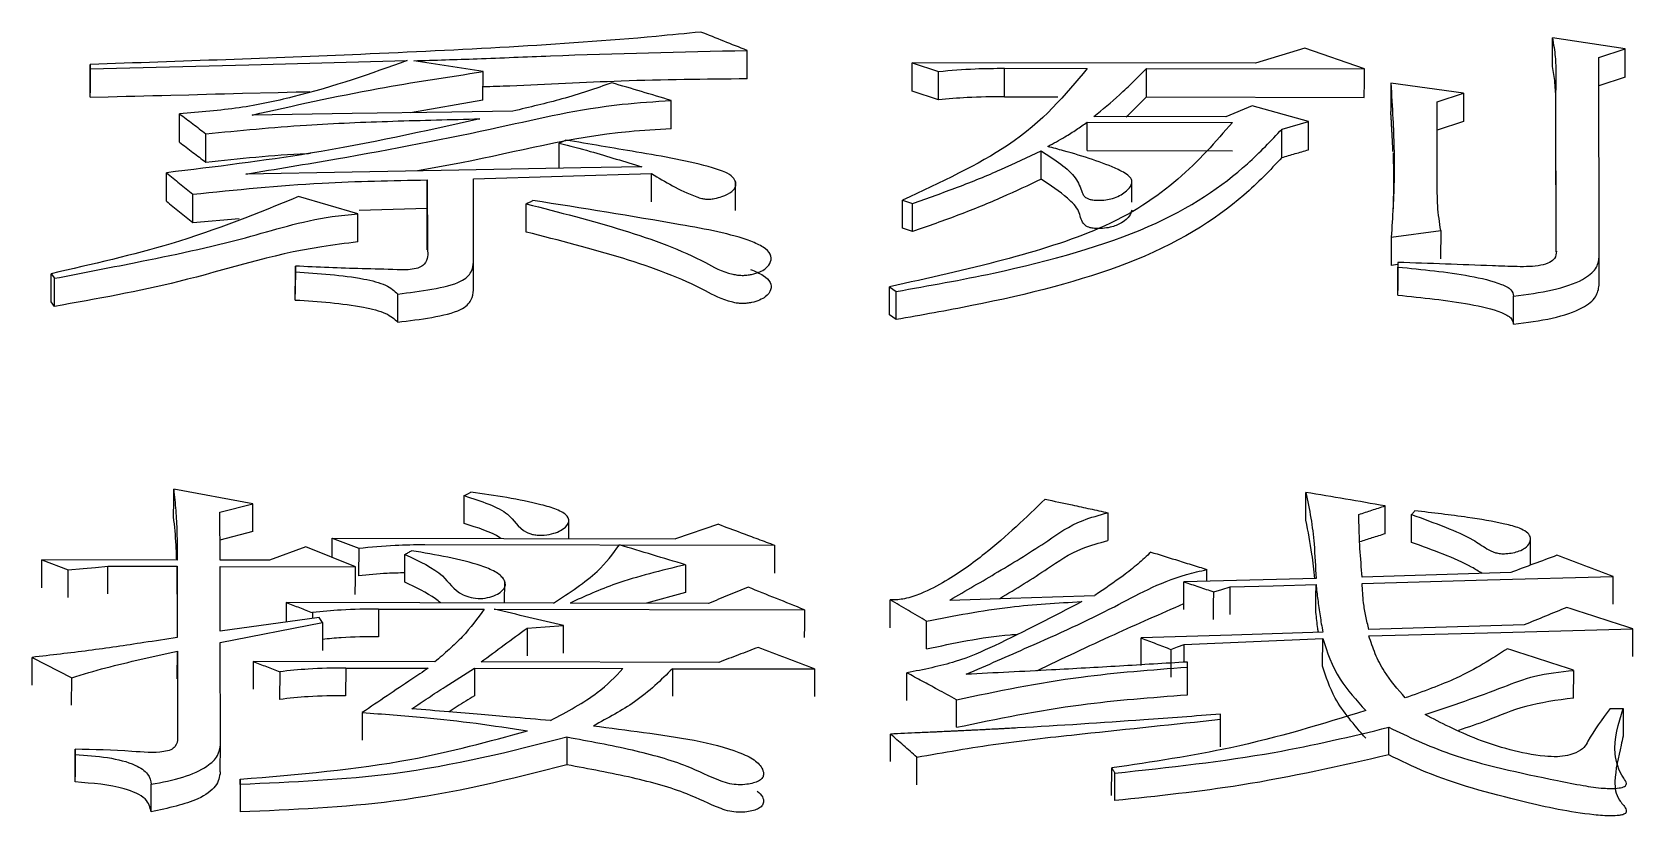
# Model space of a CAD drawing. Header units: millimetres. Extents: x 2384 to 4064, y 886 to 2074.
# Drawn here: x 2770.75 to 2776, y 1874.51 to 1877.08 of the extents above; entities that cross this region are included whole.
import ezdxf

# ---------------------------------------------------------------- set-up
doc = ezdxf.new("R2010")
doc.units = ezdxf.units.MM

msp = doc.modelspace()

# ---------------------------------------------------------------- linework, layer by layer
at = {"color": 7, "linetype": 'Continuous', "lineweight": 25}
for p, q in [((2773.0932, 1876.9242), (2773.0934, 1877.0174)), ((2774.9215, 1877.0246), (2774.7594, 1876.9752)), ((2775.1164, 1876.9568), (2774.9215, 1877.0246)), ((2775.7325, 1876.9652), (2775.7327, 1877.0585)), ((2775.9708, 1877.0227), (2775.7327, 1877.0585)), ((2775.8843, 1876.9945), (2775.9708, 1877.0227)), ((2770.9409, 1876.9717), (2770.9406, 1876.8785)), ((2770.9409, 1876.9574), (2770.9409, 1876.9717)), ((2773.6341, 1876.8842), (2773.6344, 1876.9773)), ((2773.6344, 1876.9773), (2773.721, 1876.9487)), ((2774.7594, 1876.9752), (2773.6344, 1876.9773)), ((2775.8859, 1876.3405), (2775.8843, 1876.9945)), ((2770.9407, 1876.8643), (2770.9409, 1876.9574)), ((2772.2278, 1876.8548), (2772.2281, 1876.9479)), ((2773.7207, 1876.8555), (2773.721, 1876.9487)), ((2773.937, 1876.8658), (2773.9373, 1876.959)), ((2773.9373, 1876.959), (2774.2076, 1876.9585)), ((2774.4022, 1876.865), (2774.4024, 1876.9581)), ((2774.4024, 1876.9581), (2775.1164, 1876.9568)), ((2775.203, 1876.9102), (2775.2028, 1876.8171)), ((2775.4411, 1876.8775), (2775.203, 1876.9102)), ((2775.9705, 1876.9294), (2775.8841, 1876.9013)), ((2770.9407, 1876.8643), (2770.9406, 1876.8785)), ((2773.7207, 1876.8555), (2773.6341, 1876.8842)), ((2773.937, 1876.8658), (2774.1115, 1876.8655)), ((2774.4022, 1876.865), (2775.1161, 1876.8636)), ((2775.3546, 1876.8489), (2775.4411, 1876.8775)), ((2775.7437, 1876.7946), (2775.7439, 1876.8724)), ((2775.7452, 1876.3595), (2775.7439, 1876.8877)), ((2775.7439, 1876.8724), (2775.7439, 1876.8877)), ((2771.2331, 1876.7168), (2771.2333, 1876.8097)), ((2772.2278, 1876.8548), (2771.9903, 1876.8135)), ((2772.8447, 1876.7606), (2772.845, 1876.8536)), ((2774.7489, 1876.8357), (2774.6624, 1876.7997)), ((2774.9329, 1876.7848), (2774.7489, 1876.8357)), ((2775.3553, 1876.55), (2775.3546, 1876.8489)), ((2774.2079, 1876.6896), (2774.2082, 1876.7825)), ((2774.2082, 1876.7825), (2774.6841, 1876.7816)), ((2774.6624, 1876.7997), (2774.2297, 1876.8005)), ((2774.8461, 1876.6667), (2774.8463, 1876.7595)), ((2774.8464, 1876.7596), (2774.9329, 1876.7848)), ((2775.4408, 1876.7845), (2775.3544, 1876.7559)), ((2775.7447, 1876.3571), (2775.7437, 1876.7946)), ((2771.3198, 1876.6515), (2771.32, 1876.7444)), ((2772.4774, 1876.631), (2772.4776, 1876.7131)), ((2774.2079, 1876.6896), (2774.6839, 1876.6887)), ((2771.1903, 1876.524), (2771.1906, 1876.6167)), ((2772.1972, 1876.3248), (2772.1966, 1876.5965)), ((2772.7805, 1876.5211), (2772.7807, 1876.6138)), ((2771.277, 1876.4539), (2771.2773, 1876.5465)), ((2772.0449, 1876.5004), (2772.0452, 1876.5931)), ((2772.0452, 1876.5931), (2772.0457, 1876.3664)), ((2773.0556, 1876.4926), (2773.0558, 1876.5859)), ((2774.3545, 1876.5203), (2774.3547, 1876.5872)), ((2771.818, 1876.4826), (2771.6234, 1876.5385)), ((2771.8217, 1876.4939), (2772.0449, 1876.5004)), ((2772.0452, 1876.3643), (2772.0449, 1876.5004)), ((2772.3696, 1876.4224), (2772.3699, 1876.5149)), ((2773.6027, 1876.4349), (2773.603, 1876.5274)), ((2773.603, 1876.5274), (2773.6355, 1876.5163)), ((2773.6352, 1876.4237), (2773.6355, 1876.5163)), ((2771.277, 1876.4539), (2771.4294, 1876.4671)), ((2771.8178, 1876.3901), (2771.818, 1876.4826)), ((2773.6352, 1876.4237), (2773.6028, 1876.4348)), ((2775.2042, 1876.4054), (2775.204, 1876.313)), ((2775.2042, 1876.4054), (2775.3664, 1876.4275)), ((2775.3664, 1876.4275), (2775.3662, 1876.3351)), ((2775.8856, 1876.2481), (2775.8859, 1876.3405)), ((2770.8124, 1876.1937), (2770.8127, 1876.2859)), ((2770.8127, 1876.2859), (2770.8236, 1876.2708)), ((2771.6131, 1876.3108), (2771.6129, 1876.2185)), ((2771.6129, 1876.1997), (2771.6132, 1876.2919)), ((2771.6132, 1876.2919), (2771.6131, 1876.3108)), ((2772.197, 1876.2325), (2772.1972, 1876.3248)), ((2775.226, 1876.316), (2775.204, 1876.313)), ((2775.2261, 1876.3229), (2775.2258, 1876.2306)), ((2775.2258, 1876.2155), (2775.2261, 1876.3078)), ((2775.2261, 1876.3229), (2775.2261, 1876.3078)), ((2770.8233, 1876.1785), (2770.8236, 1876.2708)), ((2773.5601, 1876.1507), (2773.5604, 1876.2429)), ((2773.5604, 1876.2429), (2773.582, 1876.2278)), ((2775.2258, 1876.2155), (2775.2258, 1876.2306)), ((2770.8233, 1876.1785), (2770.8125, 1876.1936)), ((2771.6129, 1876.1997), (2771.6129, 1876.2185)), ((2771.9484, 1876.1272), (2771.9487, 1876.2194)), ((2773.5818, 1876.1356), (2773.5601, 1876.1507)), ((2771.4741, 1875.5321), (2771.2144, 1875.5805)), ((2772.1661, 1875.4674), (2772.1664, 1875.5588)), ((2771.366, 1875.5043), (2771.4741, 1875.5321)), ((2771.3663, 1875.3472), (2771.366, 1875.5043)), ((2774.2754, 1875.503), (2774.2752, 1875.4117)), ((2775.2708, 1875.4058), (2775.271, 1875.497)), ((2771.4739, 1875.4408), (2771.3658, 1875.413)), ((2772.5091, 1875.4178), (2772.5092, 1875.4817)), ((2772.9995, 1875.4652), (2772.859, 1875.4171)), ((2771.6475, 1875.3912), (2771.5286, 1875.3469)), ((2771.8099, 1875.3261), (2771.6475, 1875.3912)), ((2771.7338, 1875.3566), (2771.734, 1875.4192)), ((2771.734, 1875.4192), (2771.8206, 1875.3868)), ((2771.734, 1875.4192), (2772.859, 1875.4171)), ((2772.0369, 1875.3985), (2773.1835, 1875.3964)), ((2775.6607, 1875.3311), (2775.6609, 1875.4214)), ((2770.782, 1875.2573), (2770.7822, 1875.3483)), ((2770.7822, 1875.3483), (2770.8688, 1875.3157)), ((2771.2257, 1875.3475), (2770.7822, 1875.3483)), ((2771.5286, 1875.3469), (2771.3663, 1875.3472)), ((2771.8206, 1875.3868), (2771.8203, 1875.2957)), ((2771.9719, 1875.2753), (2771.9721, 1875.3663)), ((2770.8686, 1875.2247), (2770.8688, 1875.3157)), ((2770.9986, 1875.3276), (2771.2257, 1875.3272)), ((2771.2257, 1875.3272), (2771.2262, 1875.0942)), ((2771.3664, 1875.3269), (2771.8099, 1875.3261)), ((2771.3668, 1875.1145), (2771.3664, 1875.3269)), ((2772.8916, 1875.3322), (2772.8914, 1875.2412)), ((2774.6002, 1875.2784), (2774.6003, 1875.317)), ((2772.2988, 1875.2071), (2772.299, 1875.2792)), ((2772.8914, 1875.2412), (2772.7636, 1875.2062)), ((2771.5829, 1875.2084), (2771.5828, 1875.1442)), ((2772.4591, 1875.2068), (2771.5829, 1875.2084)), ((2771.8859, 1875.1874), (2771.8856, 1875.0966)), ((2771.8859, 1875.1874), (2772.232, 1875.1868)), ((2772.2645, 1875.1867), (2773.2813, 1875.1848)), ((2772.9675, 1875.2059), (2772.5132, 1875.2067)), ((2771.6912, 1875.1591), (2771.3668, 1875.1145)), ((2771.3668, 1875.0774), (2771.702, 1875.1427)), ((2771.6695, 1875.1755), (2771.6695, 1875.1561)), ((2771.702, 1875.1427), (2771.6912, 1875.1591)), ((2771.702, 1875.1427), (2771.7018, 1875.0519)), ((2773.6814, 1875.0564), (2773.6816, 1875.1472)), ((2771.3674, 1874.7438), (2771.3668, 1875.0774)), ((2774.9795, 1875.0006), (2774.9798, 1875.0913)), ((2770.7501, 1874.9384), (2770.7503, 1875.029)), ((2770.7503, 1875.029), (2770.8803, 1874.9624)), ((2771.226, 1874.9582), (2771.2263, 1875.0488)), ((2771.2263, 1875.0488), (2771.2268, 1874.7652)), ((2772.0701, 1875.0141), (2771.4751, 1875.0152)), ((2771.5617, 1874.9819), (2771.5615, 1874.8914)), ((2771.778, 1874.9939), (2771.7778, 1874.9034)), ((2771.778, 1874.9939), (2772.0485, 1874.9934)), ((2772.1999, 1874.9932), (2772.6867, 1874.9922)), ((2773.0004, 1875.0124), (2772.2215, 1875.0138)), ((2772.8489, 1874.9919), (2772.8486, 1874.9014)), ((2772.8489, 1874.9919), (2773.3141, 1874.9911)), ((2774.5362, 1874.9066), (2774.5364, 1874.9971)), ((2774.5364, 1874.9971), (2774.5364, 1875.0137)), ((2775.8019, 1874.8958), (2775.8022, 1874.9864)), ((2770.88, 1874.8719), (2770.8803, 1874.9624)), ((2773.7792, 1874.7999), (2773.7794, 1874.8903)), ((2771.8324, 1874.848), (2771.8321, 1874.7577)), ((2774.6447, 1874.7357), (2774.6449, 1874.8261)), ((2774.6449, 1874.826), (2774.6449, 1874.8428)), ((2775.9213, 1874.8613), (2775.9645, 1874.8612)), ((2775.9645, 1874.8612), (2775.9643, 1874.7709)), ((2772.503, 1874.767), (2772.5028, 1874.6768)), ((2773.563, 1874.6874), (2773.5633, 1874.7776)), ((2775.1963, 1874.7095), (2775.1966, 1874.7998)), ((2770.8915, 1874.7278), (2770.8913, 1874.6377)), ((2770.8913, 1874.6209), (2770.8915, 1874.711)), ((2770.8915, 1874.711), (2770.8915, 1874.7278)), ((2771.3672, 1874.6536), (2771.3674, 1874.7438)), ((2773.6493, 1874.6118), (2773.6496, 1874.7019)), ((2774.2879, 1874.5764), (2774.2882, 1874.6666)), ((2771.4325, 1874.6296), (2771.4323, 1874.5395)), ((2771.4326, 1874.6126), (2771.4323, 1874.5226)), ((2771.4326, 1874.6126), (2771.4325, 1874.6295)), ((2774.2988, 1874.5596), (2774.299, 1874.6496))]:
    msp.add_line(p, q, dxfattribs=at)
at = {"color": 7, "linetype": 'Continuous', "lineweight": 25, "flags": 128}
for points in [[(2775.9705, 1876.9294), (2775.9707, 1876.9816), (2775.9708, 1877.0227)], [(2770.9409, 1876.9574), (2771.4601, 1876.9707), (2771.9793, 1876.984)], [(2775.1161, 1876.8636), (2775.1163, 1876.9158), (2775.1164, 1876.9568)], [(2770.9407, 1876.8643), (2770.9994, 1876.8658), (2771.0287, 1876.8665), (2771.0581, 1876.8673), (2771.0874, 1876.868), (2771.1167, 1876.8688), (2771.1461, 1876.8695), (2771.1754, 1876.8703), (2771.2048, 1876.871), (2771.2635, 1876.8725), (2771.2928, 1876.8733), (2771.3221, 1876.874), (2771.3515, 1876.8748), (2771.3808, 1876.8755), (2771.4102, 1876.8763), (2771.4395, 1876.877), (2771.5569, 1876.88), (2771.6156, 1876.8815), (2771.6449, 1876.8823), (2771.6601, 1876.8827)], [(2775.4411, 1876.8775), (2775.4409, 1876.8254), (2775.4408, 1876.7845)], [(2772.3259, 1876.8185), (2772.1261, 1876.8155), (2771.7987, 1876.8106), (2771.4715, 1876.8057)], [(2774.9327, 1876.6918), (2774.9328, 1876.7439), (2774.9329, 1876.7848)], [(2772.4992, 1876.724), (2772.4884, 1876.7185), (2772.4776, 1876.7131)], [(2774.0567, 1876.5955), (2774.0568, 1876.6265), (2774.0569, 1876.6574), (2774.0569, 1876.6883)], [(2772.7482, 1876.6358), (2772.5485, 1876.6323), (2772.149, 1876.6251), (2771.7996, 1876.6188), (2771.4505, 1876.6126)], [(2772.1966, 1876.5965), (2772.4886, 1876.6051), (2772.7807, 1876.6138)], [(2772.3699, 1876.5149), (2772.3753, 1876.5177), (2772.3834, 1876.5218), (2772.3915, 1876.526)], [(2773.5818, 1876.1356), (2773.5819, 1876.1768), (2773.5819, 1876.2023), (2773.582, 1876.2278)], [(2775.6047, 1876.1204), (2775.6047, 1876.148), (2775.6048, 1876.1756), (2775.6049, 1876.2126)], [(2771.2142, 1875.4891), (2771.2143, 1875.5403), (2771.2144, 1875.5805)], [(2772.1664, 1875.5588), (2772.172, 1875.5618), (2772.18, 1875.5663), (2772.188, 1875.5707)], [(2774.9245, 1875.4782), (2774.9247, 1875.5294), (2774.9248, 1875.5696)], [(2771.4739, 1875.4408), (2771.474, 1875.4919), (2771.4741, 1875.5321)], [(2775.1842, 1875.4339), (2775.1844, 1875.485), (2775.1845, 1875.5252)], [(2773.1835, 1875.3964), (2773.1834, 1875.3454), (2773.1833, 1875.3053)], [(2770.8688, 1875.3157), (2770.9176, 1875.3202), (2770.9581, 1875.3239), (2770.9986, 1875.3276)], [(2770.9983, 1875.2366), (2770.9985, 1875.2876), (2770.9986, 1875.3276)], [(2771.2255, 1875.2362), (2771.2256, 1875.2871), (2771.2257, 1875.3272)], [(2771.8096, 1875.2351), (2771.8098, 1875.2861), (2771.8099, 1875.3261)], [(2774.9578, 1875.2878), (2774.7414, 1875.2821), (2774.5251, 1875.2764)], [(2775.5959, 1875.3069), (2775.3526, 1875.2992), (2775.1092, 1875.2916)], [(2775.1092, 1875.2712), (2775.5203, 1875.2827), (2775.9313, 1875.2941)], [(2775.9311, 1875.2031), (2775.9312, 1875.2541), (2775.9313, 1875.2941)], [(2773.7574, 1875.2167), (2773.9566, 1875.2231), (2774.0948, 1875.2276), (2774.2331, 1875.2321)], [(2774.5249, 1875.1854), (2774.525, 1875.2364), (2774.5251, 1875.2764)], [(2774.6223, 1875.1527), (2774.6224, 1875.2036), (2774.6225, 1875.2436)], [(2774.6225, 1875.2436), (2774.6495, 1875.2517), (2774.6766, 1875.2598)], [(2774.6763, 1875.1689), (2774.6765, 1875.2198), (2774.6766, 1875.2598)], [(2774.6766, 1875.2598), (2774.8172, 1875.2636), (2774.9578, 1875.2674)], [(2774.9576, 1875.1765), (2774.9577, 1875.2274), (2774.9578, 1875.2674)], [(2773.2813, 1875.1848), (2773.2811, 1875.134), (2773.281, 1875.094)], [(2773.5622, 1875.1262), (2773.5623, 1875.1716), (2773.5625, 1875.217)], [(2772.3727, 1875.125), (2772.4322, 1875.129), (2772.4917, 1875.133)], [(2772.4915, 1875.0423), (2772.4916, 1875.093), (2772.4917, 1875.133)], [(2775.6395, 1875.1353), (2775.3853, 1875.1276), (2775.1312, 1875.1198)], [(2772.3727, 1875.125), (2772.3726, 1875.0741), (2772.3725, 1875.0343)], [(2774.3846, 1875.0018), (2774.3847, 1875.0525), (2774.3848, 1875.0924)], [(2774.9797, 1875.1119), (2774.6823, 1875.1022), (2774.3848, 1875.0924)], [(2774.5255, 1875.0715), (2774.7526, 1875.0814), (2774.9798, 1875.0913)], [(2775.1312, 1875.0993), (2775.5639, 1875.1108), (2775.9965, 1875.1223)], [(2775.9963, 1875.0316), (2775.9964, 1875.0824), (2775.9965, 1875.1223)], [(2774.4822, 1875.0551), (2774.4821, 1875.0043), (2774.482, 1874.9645)], [(2774.4822, 1875.0551), (2774.5039, 1875.0633), (2774.5255, 1875.0715)], [(2774.5253, 1875.013), (2774.5254, 1875.0316), (2774.5255, 1875.0715)], [(2771.4751, 1875.0152), (2771.475, 1874.9645), (2771.4749, 1874.9247)], [(2772.1999, 1874.9932), (2772.1998, 1874.9424), (2772.1997, 1874.9026)], [(2773.3141, 1874.9911), (2773.314, 1874.9404), (2773.3138, 1874.9005)], [(2773.6168, 1874.8876), (2773.6168, 1874.9104), (2773.6169, 1874.9332), (2773.617, 1874.9781)], [(2771.1402, 1874.523), (2771.1403, 1874.5489), (2771.1404, 1874.5749), (2771.1405, 1874.613)]]:
    msp.add_lwpolyline(points, dxfattribs=at)
at = {"color": 7, "linetype": 'Continuous', "lineweight": 25}
for points, knots in [([(2772.9418, 1877.0778), (2772.893, 1877.0729), (2772.6866, 1877.0522), (2772.3147, 1877.027), (2771.8429, 1877.0045), (2771.3848, 1876.9867), (2771.0889, 1876.9767), (2770.9409, 1876.9717)], [0, 0, 0, 0, 0.075008, 0.317588, 0.559815, 0.779883, 1, 1, 1, 1]), ([(2773.0934, 1877.0174), (2773.0681, 1877.0275), (2773.0176, 1877.0476), (2772.9671, 1877.0677), (2772.9418, 1877.0778)], [0, 0, 0, 0, 0.500001, 1, 1, 1, 1]), ([(2772.0009, 1876.9839), (2772.0701, 1876.9858), (2772.2198, 1876.9899), (2772.5825, 1877.0064), (2772.8782, 1877.0128), (2773.0934, 1877.0174)], [0, 0, 0, 0, 0.18981, 0.410522, 1, 1, 1, 1]), ([(2775.7327, 1877.0585), (2775.7362, 1877.0377), (2775.7427, 1876.9991), (2775.7445, 1876.9422), (2775.7441, 1876.9059), (2775.7439, 1876.8877)], [0, 0, 0, 0, 0.366433, 0.683152, 1, 1, 1, 1]), ([(2771.9793, 1876.984), (2771.8605, 1876.9417), (2771.6938, 1876.8823), (2771.4317, 1876.8259), (2771.2997, 1876.8151), (2771.2333, 1876.8097)], [0, 0, 0, 0, 0.552374, 0.77511, 1, 1, 1, 1]), ([(2772.2281, 1876.9479), (2772.1902, 1876.9539), (2772.1145, 1876.9659), (2772.0388, 1876.9779), (2772.0009, 1876.9839)], [0, 0, 0, 0, 0.499738, 1, 1, 1, 1]), ([(2775.7425, 1876.88), (2775.7421, 1876.8906), (2775.741, 1876.9192), (2775.7357, 1876.9474), (2775.7325, 1876.9652)], [0, 0, 0, 0, 0.371765, 1, 1, 1, 1]), ([(2771.4715, 1876.8057), (2771.607, 1876.8362), (2771.8496, 1876.8908), (2772.1122, 1876.9304), (2772.2281, 1876.9479)], [0, 0, 0, 0, 0.5589855, 1, 1, 1, 1]), ([(2773.0932, 1876.9242), (2772.9554, 1876.9229), (2772.6949, 1876.9206), (2772.4087, 1876.9034), (2772.2572, 1876.8989), (2772.2279, 1876.898)], [0, 0, 0, 0, 0.475037, 0.898723, 1, 1, 1, 1]), ([(2772.6502, 1876.9114), (2772.5973, 1876.893), (2772.521, 1876.8665), (2772.4075, 1876.8379), (2772.3531, 1876.825), (2772.3259, 1876.8185)], [0, 0, 0, 0, 0.528752, 0.7642, 1, 1, 1, 1]), ([(2772.845, 1876.8536), (2772.8125, 1876.8633), (2772.7476, 1876.8825), (2772.6826, 1876.9018), (2772.6502, 1876.9114)], [0, 0, 0, 0, 0.499896, 1, 1, 1, 1]), ([(2774.2076, 1876.9585), (2774.1363, 1876.8717), (2774.0075, 1876.7153), (2773.7277, 1876.5853), (2773.603, 1876.5274)], [0, 0, 0, 0, 0.554519, 1, 1, 1, 1]), ([(2773.721, 1876.9487), (2773.7607, 1876.9521), (2773.8318, 1876.9584), (2773.905, 1876.9588), (2773.9373, 1876.959)], [0, 0, 0, 0, 0.558835, 1, 1, 1, 1]), ([(2774.2297, 1876.8005), (2774.2584, 1876.8242), (2774.3042, 1876.862), (2774.3593, 1876.9149), (2774.388, 1876.9437), (2774.4024, 1876.9581)], [0, 0, 0, 0, 0.4553511, 0.7276233, 1, 1, 1, 1]), ([(2775.203, 1876.9102), (2775.2054, 1876.8715), (2775.2116, 1876.7696), (2775.2157, 1876.6338), (2775.2105, 1876.5039), (2775.2063, 1876.4383), (2775.2042, 1876.4054)], [0, 0, 0, 0, 0.234653, 0.617199, 0.808588, 1, 1, 1, 1]), ([(2773.937, 1876.8658), (2773.896, 1876.8655), (2773.8227, 1876.8649), (2773.7518, 1876.8584), (2773.7207, 1876.8555)], [0, 0, 0, 0, 0.561085, 1, 1, 1, 1]), ([(2774.3361, 1876.8003), (2774.3436, 1876.8074), (2774.3665, 1876.8289), (2774.3878, 1876.8505), (2774.4022, 1876.865)], [0, 0, 0, 0, 0.327666, 1, 1, 1, 1]), ([(2771.2333, 1876.8097), (2771.2478, 1876.7989), (2771.2767, 1876.7771), (2771.3056, 1876.7553), (2771.32, 1876.7444)], [0, 0, 0, 0, 0.500001, 1, 1, 1, 1]), ([(2771.4505, 1876.6126), (2771.55, 1876.6288), (2771.8349, 1876.6755), (2772.2407, 1876.7539), (2772.5888, 1876.8368), (2772.7907, 1876.8501), (2772.845, 1876.8536)], [0, 0, 0, 0, 0.210769, 0.603834, 0.893415, 1, 1, 1, 1]), ([(2775.2102, 1876.6856), (2775.2101, 1876.6867), (2775.2098, 1876.6927), (2775.2091, 1876.7085), (2775.208, 1876.728), (2775.207, 1876.7474), (2775.2063, 1876.7595), (2775.2055, 1876.7717), (2775.205, 1876.7813), (2775.2043, 1876.793), (2775.2036, 1876.8041), (2775.2031, 1876.8128), (2775.2028, 1876.8171)], [0, 0, 0, 0, 0.025593, 0.136332, 0.357811, 0.468551, 0.57929, 0.63466, 0.7454, 0.800769, 0.900385, 1, 1, 1, 1]), ([(2772.2178, 1876.7934), (2772.0363, 1876.7528), (2771.7113, 1876.68), (2771.3501, 1876.6361), (2771.1906, 1876.6167)], [0, 0, 0, 0, 0.558287, 1, 1, 1, 1]), ([(2771.32, 1876.7444), (2771.4294, 1876.755), (2771.6306, 1876.7746), (2771.9328, 1876.7864), (2772.1227, 1876.7911), (2772.2178, 1876.7934)], [0, 0, 0, 0, 0.372436, 0.6857253, 1, 1, 1, 1]), ([(2772.8447, 1876.7606), (2772.7982, 1876.7579), (2772.5481, 1876.7433), (2772.295, 1876.6722), (2772.0617, 1876.6312), (2772.0134, 1876.6227)], [0, 0, 0, 0, 0.153551, 0.8247901, 1, 1, 1, 1]), ([(2774.6841, 1876.7816), (2774.5735, 1876.655), (2774.3716, 1876.4239), (2773.813, 1876.2993), (2773.5604, 1876.2429)], [0, 0, 0, 0, 0.547825, 1, 1, 1, 1]), ([(2773.582, 1876.2278), (2773.6896, 1876.2468), (2773.9924, 1876.3004), (2774.4411, 1876.4285), (2774.7046, 1876.6097), (2774.8105, 1876.7217), (2774.8464, 1876.7596)], [0, 0, 0, 0, 0.181249, 0.51022, 0.834425, 1, 1, 1, 1]), ([(2774.0785, 1876.7028), (2774.0978, 1876.7132), (2774.1311, 1876.7313), (2774.1734, 1876.7581), (2774.1966, 1876.7744), (2774.2082, 1876.7825)], [0, 0, 0, 0, 0.40584, 0.702619, 1, 1, 1, 1]), ([(2771.2331, 1876.7168), (2771.2405, 1876.7113), (2771.2552, 1876.7002), (2771.2841, 1876.6784), (2771.3056, 1876.6622), (2771.3198, 1876.6515)], [0, 0, 0, 0, 0.254914, 0.509827, 1, 1, 1, 1]), ([(2772.4776, 1876.7131), (2772.5119, 1876.7046), (2772.5764, 1876.6885), (2772.6646, 1876.6618), (2772.7203, 1876.6445), (2772.7482, 1876.6358)], [0, 0, 0, 0, 0.363385, 0.681597, 1, 1, 1, 1]), ([(2772.7807, 1876.6138), (2772.8247, 1876.5868), (2772.8724, 1876.5576), (2772.9421, 1876.5327), (2772.9571, 1876.5301), (2772.972, 1876.5299), (2772.9912, 1876.5326), (2773.0178, 1876.5405), (2773.0459, 1876.5543), (2773.0599, 1876.5752), (2773.0542, 1876.5963), (2773.0285, 1876.6176), (2772.9258, 1876.6517), (2772.7396, 1876.6829), (2772.5762, 1876.7108), (2772.4992, 1876.724)], [0, 0, 0, 0, 0.213503, 0.231464, 0.24303, 0.254692, 0.268684, 0.294822, 0.340398, 0.3844, 0.438732, 0.481931, 0.539955, 0.782901, 1, 1, 1, 1]), ([(2774.0569, 1876.6883), (2774.0792, 1876.6738), (2774.1228, 1876.6456), (2774.1747, 1876.6004), (2774.1862, 1876.5648), (2774.1955, 1876.5426), (2774.2031, 1876.5349), (2774.2141, 1876.53), (2774.2277, 1876.5272), (2774.2466, 1876.5262), (2774.2692, 1876.5275), (2774.2942, 1876.5326), (2774.3234, 1876.5456), (2774.3464, 1876.5644), (2774.3575, 1876.5856), (2774.3482, 1876.6071), (2774.2781, 1876.645), (2774.1789, 1876.6756), (2774.096, 1876.6981), (2774.0785, 1876.7028)], [0, 0, 0, 0, 0.119379, 0.233045, 0.347089, 0.372159, 0.392493, 0.404558, 0.416669, 0.432853, 0.454708, 0.476799, 0.507455, 0.574094, 0.62196, 0.65893, 0.726108, 0.942436, 1, 1, 1, 1]), ([(2771.3198, 1876.6515), (2771.4287, 1876.6631), (2771.5418, 1876.6752), (2771.6583, 1876.6804), (2771.6627, 1876.6806)], [0, 0, 0, 0, 0.962285, 1, 1, 1, 1]), ([(2774.8461, 1876.6667), (2774.8071, 1876.6252), (2774.6903, 1876.5013), (2774.3914, 1876.314), (2773.9368, 1876.1982), (2773.6652, 1876.1503), (2773.5818, 1876.1356)], [0, 0, 0, 0, 0.181362, 0.542096, 0.859345, 1, 1, 1, 1]), ([(2773.6355, 1876.5163), (2773.6853, 1876.5338), (2773.7862, 1876.5692), (2773.9271, 1876.6268), (2774.0136, 1876.6677), (2774.0569, 1876.6883)], [0, 0, 0, 0, 0.327502, 0.663046, 1, 1, 1, 1]), ([(2774.8462, 1876.6667), (2774.8534, 1876.6688), (2774.8678, 1876.673), (2774.8894, 1876.6793), (2774.911, 1876.6856), (2774.9255, 1876.6898), (2774.9327, 1876.6918)], [0, 0, 0, 0, 0.25, 0.5, 0.749999, 1, 1, 1, 1]), ([(2775.2102, 1876.6816), (2775.2111, 1876.6535), (2775.2131, 1876.5892), (2775.2109, 1876.5297), (2775.2097, 1876.4962)], [0, 0, 0, 0, 0.436542, 1, 1, 1, 1]), ([(2771.1906, 1876.6167), (2771.205, 1876.605), (2771.2339, 1876.5817), (2771.2628, 1876.5583), (2771.2772, 1876.5466)], [0, 0, 0, 0, 0.4998359, 1, 1, 1, 1]), ([(2774.0567, 1876.5955), (2774.015, 1876.5757), (2773.9301, 1876.5354), (2773.7893, 1876.4779), (2773.6867, 1876.4418), (2773.6352, 1876.4237)], [0, 0, 0, 0, 0.324501, 0.661532, 1, 1, 1, 1]), ([(2774.3537, 1876.494), (2774.3518, 1876.4874), (2774.3471, 1876.4703), (2774.3213, 1876.4513), (2774.2896, 1876.4388), (2774.2655, 1876.4345), (2774.2426, 1876.4336), (2774.2247, 1876.4351), (2774.2124, 1876.4379), (2774.2021, 1876.4429), (2774.1865, 1876.4603), (2774.1851, 1876.4923), (2774.1381, 1876.5419), (2774.0875, 1876.5752), (2774.0567, 1876.5955)], [0, 0, 0, 0, 0.076313, 0.196799, 0.234784, 0.273104, 0.309128, 0.332236, 0.350897, 0.369558, 0.403187, 0.558357, 0.731446, 1, 1, 1, 1]), ([(2771.2773, 1876.5465), (2771.4176, 1876.5609), (2771.6692, 1876.5867), (2771.9298, 1876.5911), (2772.0452, 1876.5931)], [0, 0, 0, 0, 0.557505, 1, 1, 1, 1]), ([(2775.3664, 1876.4275), (2775.3645, 1876.4405), (2775.3604, 1876.4674), (2775.3562, 1876.5082), (2775.3556, 1876.5361), (2775.3553, 1876.55)], [0, 0, 0, 0, 0.315175, 0.657489, 1, 1, 1, 1]), ([(2771.6234, 1876.5385), (2771.4903, 1876.4842), (2771.2503, 1876.3862), (2770.9475, 1876.3168), (2770.8127, 1876.2859)], [0, 0, 0, 0, 0.554583, 1, 1, 1, 1]), ([(2771.1903, 1876.524), (2771.2048, 1876.5124), (2771.2337, 1876.4891), (2771.2626, 1876.4657), (2771.277, 1876.4539)], [0, 0, 0, 0, 0.499908, 1, 1, 1, 1]), ([(2772.3699, 1876.5149), (2772.5857, 1876.4597), (2772.8385, 1876.3951), (2773.0118, 1876.2913), (2773.0611, 1876.2814), (2773.0772, 1876.2802), (2773.0934, 1876.2811), (2773.1139, 1876.2844), (2773.136, 1876.2913), (2773.1595, 1876.3056), (2773.1735, 1876.3256), (2773.173, 1876.3503), (2773.1489, 1876.3737), (2773.0619, 1876.413), (2772.7957, 1876.4617), (2772.5524, 1876.5004), (2772.3915, 1876.526)], [0, 0, 0, 0, 0.369973, 0.433396, 0.441379, 0.448953, 0.456564, 0.46449, 0.480827, 0.49655, 0.526965, 0.55702, 0.587567, 0.618801, 0.747888, 1, 1, 1, 1]), ([(2770.8236, 1876.2708), (2770.911, 1876.2877), (2771.1244, 1876.3291), (2771.4326, 1876.3926), (2771.6519, 1876.4656), (2771.7894, 1876.4797), (2771.818, 1876.4826)], [0, 0, 0, 0, 0.257125, 0.627625, 0.922525, 1, 1, 1, 1]), ([(2771.8178, 1876.3901), (2771.7778, 1876.3852), (2771.5609, 1876.3586), (2771.27, 1876.2584), (2770.9625, 1876.2034), (2770.8233, 1876.1785)], [0, 0, 0, 0, 0.11, 0.597222, 1, 1, 1, 1]), ([(2773.1051, 1876.2999), (2773.1198, 1876.2937), (2773.1489, 1876.2814), (2773.1726, 1876.2579), (2773.1733, 1876.2333), (2773.1593, 1876.2133), (2773.1357, 1876.199), (2773.1136, 1876.1922), (2773.0931, 1876.1888), (2773.077, 1876.1879), (2773.0608, 1876.1891), (2773.0116, 1876.1991), (2772.8382, 1876.3027), (2772.5854, 1876.3673), (2772.3696, 1876.4224)], [0, 0, 0, 0, 0.050469, 0.09981, 0.148348, 0.197475, 0.222877, 0.249282, 0.262097, 0.274404, 0.286651, 0.299558, 0.402046, 1, 1, 1, 1]), ([(2772.0457, 1876.3664), (2772.0475, 1876.3496), (2772.0496, 1876.3294), (2772.0252, 1876.3076), (2772.0033, 1876.3006), (2771.9752, 1876.298), (2771.9178, 1876.3004), (2771.7969, 1876.3025), (2771.686, 1876.3075), (2771.6131, 1876.3108)], [0, 0, 0, 0, 0.2237546, 0.2701358, 0.3175045, 0.3665219, 0.4172988, 0.6174118, 1, 1, 1, 1]), ([(2775.7454, 1876.3595), (2775.7449, 1876.3515), (2775.7441, 1876.3388), (2775.7252, 1876.3224), (2775.6852, 1876.3089), (2775.6149, 1876.3084), (2775.461, 1876.3151), (2775.3299, 1876.3195), (2775.2261, 1876.3229)], [0, 0, 0, 0, 0.10163, 0.162723, 0.225538, 0.354202, 0.488391, 1, 1, 1, 1]), ([(2775.6049, 1876.2126), (2775.6488, 1876.2182), (2775.735, 1876.2293), (2775.8311, 1876.262), (2775.8799, 1876.3018), (2775.8839, 1876.3276), (2775.8859, 1876.3405)], [0, 0, 0, 0, 0.2920999, 0.5740182, 0.7884709, 1, 1, 1, 1]), ([(2771.6132, 1876.2919), (2771.6898, 1876.2869), (2771.7956, 1876.28), (2771.9148, 1876.2508), (2771.9375, 1876.2297), (2771.9487, 1876.2194)], [0, 0, 0, 0, 0.572733, 0.791394, 1, 1, 1, 1]), ([(2771.9487, 1876.2194), (2771.9862, 1876.2241), (2772.0601, 1876.2333), (2772.1579, 1876.2553), (2772.1935, 1876.2916), (2772.196, 1876.3138), (2772.1972, 1876.3248)], [0, 0, 0, 0, 0.292586, 0.576009, 0.788989, 1, 1, 1, 1]), ([(2775.2261, 1876.3078), (2775.3063, 1876.2999), (2775.4273, 1876.288), (2775.5523, 1876.2593), (2775.601, 1876.234), (2775.6036, 1876.2197), (2775.6049, 1876.2126)], [0, 0, 0, 0, 0.513291, 0.773413, 0.888294, 1, 1, 1, 1]), ([(2771.9484, 1876.1272), (2771.986, 1876.1319), (2772.0599, 1876.1411), (2772.1576, 1876.163), (2772.1933, 1876.1993), (2772.1957, 1876.2215), (2772.197, 1876.2325)], [0, 0, 0, 0, 0.292738, 0.576228, 0.789119, 1, 1, 1, 1]), ([(2775.6047, 1876.1204), (2775.6485, 1876.126), (2775.7347, 1876.1371), (2775.8309, 1876.1697), (2775.8796, 1876.2095), (2775.8836, 1876.2353), (2775.8856, 1876.2481)], [0, 0, 0, 0, 0.292255, 0.574211, 0.788589, 1, 1, 1, 1]), ([(2771.6129, 1876.1997), (2771.6895, 1876.1946), (2771.7953, 1876.1877), (2771.9145, 1876.1586), (2771.9373, 1876.1375), (2771.9484, 1876.1272)], [0, 0, 0, 0, 0.572888, 0.79153, 1, 1, 1, 1]), ([(2775.2258, 1876.2155), (2775.3061, 1876.2076), (2775.427, 1876.1957), (2775.552, 1876.167), (2775.6008, 1876.1418), (2775.6034, 1876.1275), (2775.6047, 1876.1204)], [0, 0, 0, 0, 0.5134408, 0.7735643, 0.8883897, 1, 1, 1, 1]), ([(2771.2144, 1875.5805), (2771.2169, 1875.5571), (2771.2219, 1875.5102), (2771.2256, 1875.4326), (2771.2256, 1875.3782), (2771.2257, 1875.3475)], [0, 0, 0, 0, 0.303648, 0.607314, 1, 1, 1, 1]), ([(2772.1664, 1875.5588), (2772.2223, 1875.5407), (2772.3211, 1875.5089), (2772.3396, 1875.4526), (2772.3836, 1875.4336), (2772.3971, 1875.4301), (2772.413, 1875.4288), (2772.4349, 1875.4299), (2772.4604, 1875.4346), (2772.4904, 1875.4471), (2772.5113, 1875.4668), (2772.5096, 1875.4931), (2772.4706, 1875.5144), (2772.3675, 1875.5442), (2772.2676, 1875.559), (2772.188, 1875.5707)], [0, 0, 0, 0, 0.207477, 0.366821, 0.383117, 0.398789, 0.414409, 0.43088, 0.465089, 0.497023, 0.558701, 0.619216, 0.681582, 0.746432, 1, 1, 1, 1]), ([(2774.0702, 1875.5472), (2774.0076, 1875.487), (2773.9121, 1875.395), (2773.7703, 1875.2914), (2773.679, 1875.2425), (2773.6225, 1875.223), (2773.5868, 1875.2173), (2773.5707, 1875.2171), (2773.5625, 1875.217)], [0, 0, 0, 0, 0.493285, 0.7524365, 0.8836958, 0.9508034, 0.9748304, 1, 1, 1, 1]), ([(2774.0702, 1875.5472), (2774.0998, 1875.5409), (2774.1488, 1875.5303), (2774.2172, 1875.5156), (2774.256, 1875.5072), (2774.2754, 1875.503)], [0, 0, 0, 0, 0.4319115, 0.7166767, 1, 1, 1, 1]), ([(2774.9248, 1875.5696), (2774.9306, 1875.5416), (2774.9422, 1875.4855), (2774.9532, 1875.3916), (2774.9561, 1875.3254), (2774.9578, 1875.2878)], [0, 0, 0, 0, 0.30129, 0.602619, 1, 1, 1, 1]), ([(2775.1845, 1875.5252), (2775.1412, 1875.5326), (2775.0546, 1875.5474), (2774.968, 1875.5622), (2774.9248, 1875.5696)], [0, 0, 0, 0, 0.5, 1, 1, 1, 1]), ([(2773.7574, 1875.2167), (2773.8105, 1875.2474), (2773.9214, 1875.3117), (2774.0639, 1875.3987), (2774.1638, 1875.4718), (2774.2473, 1875.4951), (2774.2754, 1875.503)], [0, 0, 0, 0, 0.313515, 0.65412, 0.883724, 1, 1, 1, 1]), ([(2775.098, 1875.4973), (2775.1124, 1875.502), (2775.1412, 1875.5113), (2775.17, 1875.5206), (2775.1845, 1875.5252)], [0, 0, 0, 0, 0.500003, 1, 1, 1, 1]), ([(2775.1092, 1875.2916), (2775.1065, 1875.323), (2775.1023, 1875.3732), (2775.099, 1875.4417), (2775.0983, 1875.4788), (2775.098, 1875.4973)], [0, 0, 0, 0, 0.456371, 0.728172, 1, 1, 1, 1]), ([(2775.271, 1875.497), (2775.3083, 1875.4834), (2775.3795, 1875.4576), (2775.4652, 1875.4204), (2775.509, 1875.3896), (2775.5382, 1875.3731), (2775.5623, 1875.3685), (2775.5825, 1875.3684), (2775.604, 1875.3713), (2775.6261, 1875.3774), (2775.6466, 1875.3884), (2775.6598, 1875.4048), (2775.6635, 1875.4234), (2775.6491, 1875.44), (2775.6215, 1875.4549), (2775.5551, 1875.4713), (2775.4406, 1875.4908), (2775.3399, 1875.5024), (2775.2819, 1875.509)], [0, 0, 0, 0, 0.140264, 0.267254, 0.345646, 0.385188, 0.401719, 0.418238, 0.440912, 0.464408, 0.491868, 0.534525, 0.581031, 0.616575, 0.651949, 0.706774, 0.83095, 1, 1, 1, 1]), ([(2775.271, 1875.497), (2775.272, 1875.498), (2775.2743, 1875.5006), (2775.2779, 1875.5046), (2775.2805, 1875.5075), (2775.2819, 1875.509)], [0, 0, 0, 0, 0.259135, 0.629567, 1, 1, 1, 1]), ([(2771.2242, 1875.3475), (2771.2237, 1875.364), (2771.2222, 1875.4115), (2771.2173, 1875.4585), (2771.2142, 1875.4891)], [0, 0, 0, 0, 0.348343, 1, 1, 1, 1]), ([(2772.2872, 1875.4182), (2772.2858, 1875.4192), (2772.257, 1875.4393), (2772.2105, 1875.4537), (2772.1661, 1875.4674)], [0, 0, 0, 0, 0.047794, 1, 1, 1, 1]), ([(2772.9995, 1875.4652), (2773.0242, 1875.4559), (2773.0673, 1875.4399), (2773.1286, 1875.4169), (2773.1652, 1875.4032), (2773.1835, 1875.3964)], [0, 0, 0, 0, 0.403163, 0.701581, 1, 1, 1, 1]), ([(2774.9536, 1875.2877), (2774.9509, 1875.3143), (2774.9444, 1875.3782), (2774.9319, 1875.4414), (2774.9245, 1875.4782)], [0, 0, 0, 0, 0.416408, 1, 1, 1, 1]), ([(2771.8206, 1875.3868), (2771.8603, 1875.3907), (2771.9315, 1875.3978), (2772.0046, 1875.3983), (2772.0369, 1875.3985)], [0, 0, 0, 0, 0.558836, 1, 1, 1, 1]), ([(2772.4591, 1875.2068), (2772.5112, 1875.2406), (2772.6036, 1875.3005), (2772.6533, 1875.3679), (2772.675, 1875.3973)], [0, 0, 0, 0, 0.564258, 1, 1, 1, 1]), ([(2772.8916, 1875.3322), (2772.8555, 1875.3431), (2772.7833, 1875.3648), (2772.7112, 1875.3865), (2772.6751, 1875.3973)], [0, 0, 0, 0, 0.499999, 1, 1, 1, 1]), ([(2773.9216, 1875.222), (2773.975, 1875.2542), (2774.0659, 1875.309), (2774.1636, 1875.3806), (2774.2471, 1875.4039), (2774.2752, 1875.4117)], [0, 0, 0, 0, 0.486507, 0.827387, 1, 1, 1, 1]), ([(2775.1842, 1875.4339), (2775.1698, 1875.4293), (2775.142, 1875.4204), (2775.1143, 1875.4114), (2775.1009, 1875.4071)], [0, 0, 0, 0, 0.5191874, 1, 1, 1, 1]), ([(2775.502, 1875.3039), (2775.4909, 1875.3109), (2775.4546, 1875.3339), (2775.3756, 1875.3678), (2775.3059, 1875.393), (2775.2708, 1875.4058)], [0, 0, 0, 0, 0.1788504, 0.5866379, 1, 1, 1, 1]), ([(2771.9721, 1875.3663), (2772.0191, 1875.3443), (2772.1026, 1875.3053), (2772.1305, 1875.2465), (2772.1867, 1875.2243), (2772.2201, 1875.2199), (2772.2519, 1875.226), (2772.2829, 1875.2385), (2772.3052, 1875.2597), (2772.2987, 1875.2864), (2772.2704, 1875.3107), (2772.1749, 1875.3477), (2772.0741, 1875.3648), (2771.9937, 1875.3784)], [0, 0, 0, 0, 0.206809, 0.366827, 0.399836, 0.431258, 0.463307, 0.497531, 0.558719, 0.620129, 0.682427, 0.746618, 1, 1, 1, 1]), ([(2771.9721, 1875.3663), (2771.9757, 1875.3683), (2771.9829, 1875.3724), (2771.9901, 1875.3764), (2771.9937, 1875.3784)], [0, 0, 0, 0, 0.499453, 1, 1, 1, 1]), ([(2774.4167, 1875.3739), (2774.4028, 1875.3608), (2774.3751, 1875.3345), (2774.3145, 1875.287), (2774.2647, 1875.2534), (2774.2331, 1875.2321)], [0, 0, 0, 0, 0.267683, 0.535366, 1, 1, 1, 1]), ([(2774.4167, 1875.3739), (2774.4435, 1875.3656), (2774.4875, 1875.352), (2774.5487, 1875.333), (2774.5831, 1875.3223), (2774.6003, 1875.317)], [0, 0, 0, 0, 0.437024, 0.719229, 1, 1, 1, 1]), ([(2775.7473, 1875.3633), (2775.7221, 1875.3539), (2775.6716, 1875.3352), (2775.6212, 1875.3163), (2775.5959, 1875.3069)], [0, 0, 0, 0, 0.5000019, 1, 1, 1, 1]), ([(2775.9313, 1875.2941), (2775.9006, 1875.3056), (2775.8393, 1875.3288), (2775.7779, 1875.3518), (2775.7473, 1875.3633)], [0, 0, 0, 0, 0.5, 1, 1, 1, 1]), ([(2771.9719, 1875.3057), (2771.9526, 1875.3054), (2771.9012, 1875.3046), (2771.8514, 1875.2991), (2771.8203, 1875.2957)], [0, 0, 0, 0, 0.37621, 1, 1, 1, 1]), ([(2772.8916, 1875.3322), (2772.8121, 1875.3131), (2772.6708, 1875.2791), (2772.5612, 1875.2288), (2772.5132, 1875.2067)], [0, 0, 0, 0, 0.562196, 1, 1, 1, 1]), ([(2773.8117, 1874.9736), (2773.8799, 1875.0034), (2774.0461, 1875.076), (2774.2861, 1875.1839), (2774.4548, 1875.2822), (2774.5777, 1875.3116), (2774.6003, 1875.317)], [0, 0, 0, 0, 0.257957, 0.627978, 0.931661, 1, 1, 1, 1]), ([(2772.0889, 1875.2075), (2772.0834, 1875.2119), (2772.0523, 1875.2367), (2772.0081, 1875.2578), (2771.9719, 1875.2753)], [0, 0, 0, 0, 0.1780581, 1, 1, 1, 1]), ([(2773.0973, 1875.2587), (2773.0756, 1875.2499), (2773.0324, 1875.2323), (2772.9892, 1875.2147), (2772.9675, 1875.2059)], [0, 0, 0, 0, 0.499999, 1, 1, 1, 1]), ([(2773.2813, 1875.1848), (2773.2506, 1875.1972), (2773.1893, 1875.2218), (2773.1279, 1875.2464), (2773.0973, 1875.2587)], [0, 0, 0, 0, 0.5, 1, 1, 1, 1]), ([(2774.5251, 1875.2764), (2774.5413, 1875.2709), (2774.5738, 1875.26), (2774.6063, 1875.2491), (2774.6225, 1875.2436)], [0, 0, 0, 0, 0.5, 1, 1, 1, 1]), ([(2774.9578, 1875.2674), (2774.9596, 1875.2511), (2774.9634, 1875.2171), (2774.9707, 1875.1652), (2774.9767, 1875.1297), (2774.9797, 1875.1119)], [0, 0, 0, 0, 0.316871, 0.658414, 1, 1, 1, 1]), ([(2775.1312, 1875.1198), (2775.1276, 1875.1345), (2775.1205, 1875.164), (2775.1119, 1875.2145), (2775.1102, 1875.2502), (2775.1092, 1875.2712)], [0, 0, 0, 0, 0.291003, 0.582043, 1, 1, 1, 1]), ([(2771.5829, 1875.2084), (2771.5974, 1875.203), (2771.6262, 1875.192), (2771.6551, 1875.181), (2771.6695, 1875.1755)], [0, 0, 0, 0, 0.499998, 1, 1, 1, 1]), ([(2771.8859, 1875.1874), (2771.8448, 1875.187), (2771.7715, 1875.1863), (2771.7006, 1875.1788), (2771.6695, 1875.1755)], [0, 0, 0, 0, 0.561072, 1, 1, 1, 1]), ([(2772.232, 1875.1868), (2772.2099, 1875.1564), (2772.1774, 1875.1116), (2772.1177, 1875.0548), (2772.086, 1875.0277), (2772.0701, 1875.0141)], [0, 0, 0, 0, 0.5142955, 0.7569295, 1, 1, 1, 1]), ([(2772.4917, 1875.133), (2772.4538, 1875.1419), (2772.3781, 1875.1599), (2772.3023, 1875.1778), (2772.2645, 1875.1867)], [0, 0, 0, 0, 0.5, 1, 1, 1, 1]), ([(2773.6816, 1875.1472), (2773.6717, 1875.153), (2773.6518, 1875.1647), (2773.622, 1875.1821), (2773.5923, 1875.1996), (2773.5724, 1875.2112), (2773.5625, 1875.217)], [0, 0, 0, 0, 0.25, 0.5, 0.75, 1, 1, 1, 1]), ([(2774.1899, 1875.2118), (2774.0971, 1875.1631), (2773.9674, 1875.095), (2773.7814, 1875.011), (2773.6721, 1874.9891), (2773.617, 1874.9781)], [0, 0, 0, 0, 0.555127, 0.77558, 1, 1, 1, 1]), ([(2773.6816, 1875.1472), (2773.7715, 1875.165), (2773.9334, 1875.197), (2774.1109, 1875.2072), (2774.1899, 1875.2118)], [0, 0, 0, 0, 0.55469, 1, 1, 1, 1]), ([(2774.0429, 1874.9853), (2774.127, 1875.0252), (2774.2847, 1875.1001), (2774.4485, 1875.1718), (2774.5249, 1875.2053)], [0, 0, 0, 0, 0.533247, 1, 1, 1, 1]), ([(2775.7801, 1875.1925), (2775.7566, 1875.1829), (2775.7098, 1875.1639), (2775.663, 1875.1449), (2775.6395, 1875.1353)], [0, 0, 0, 0, 0.500002, 1, 1, 1, 1]), ([(2775.9965, 1875.1223), (2775.9604, 1875.134), (2775.8883, 1875.1575), (2775.8161, 1875.1808), (2775.7801, 1875.1925)], [0, 0, 0, 0, 0.5, 1, 1, 1, 1]), ([(2774.9655, 1875.1114), (2774.9649, 1875.1154), (2774.9618, 1875.1372), (2774.9595, 1875.1588), (2774.9576, 1875.1765)], [0, 0, 0, 0, 0.183031, 1, 1, 1, 1]), ([(2771.2262, 1875.0942), (2771.1898, 1875.0885), (2771.0935, 1875.0735), (2770.9359, 1875.0503), (2770.8123, 1875.0361), (2770.7503, 1875.029)], [0, 0, 0, 0, 0.232258, 0.615691, 1, 1, 1, 1]), ([(2771.8856, 1875.0966), (2771.8445, 1875.0963), (2771.7824, 1875.0959), (2771.7222, 1875.0897), (2771.7019, 1875.0877)], [0, 0, 0, 0, 0.6621129, 1, 1, 1, 1]), ([(2772.2215, 1875.0138), (2772.2467, 1875.0324), (2772.2971, 1875.0696), (2772.3475, 1875.1065), (2772.3727, 1875.125)], [0, 0, 0, 0, 0.5, 1, 1, 1, 1]), ([(2773.6814, 1875.0564), (2773.7702, 1875.0756), (2773.8658, 1875.0964), (2773.9707, 1875.1041), (2773.9782, 1875.1047)], [0, 0, 0, 0, 0.928299, 1, 1, 1, 1]), ([(2774.3848, 1875.0924), (2774.401, 1875.0862), (2774.4335, 1875.0738), (2774.466, 1875.0613), (2774.4822, 1875.0551)], [0, 0, 0, 0, 0.499998, 1, 1, 1, 1]), ([(2774.9798, 1875.0913), (2774.9945, 1875.0462), (2775.0207, 1874.9654), (2775.0902, 1874.8884), (2775.1208, 1874.8545)], [0, 0, 0, 0, 0.558486, 1, 1, 1, 1]), ([(2775.2505, 1874.896), (2775.2257, 1874.9247), (2775.1848, 1874.9721), (2775.1503, 1875.0407), (2775.1376, 1875.0797), (2775.1312, 1875.0993)], [0, 0, 0, 0, 0.434094, 0.716404, 1, 1, 1, 1]), ([(2770.8803, 1874.9624), (2770.9172, 1874.9735), (2770.9903, 1874.9955), (2771.1078, 1875.0229), (2771.1867, 1875.0402), (2771.2263, 1875.0488)], [0, 0, 0, 0, 0.337126, 0.668281, 1, 1, 1, 1]), ([(2773.1301, 1875.0618), (2773.1084, 1875.0535), (2773.0652, 1875.0371), (2773.022, 1875.0206), (2773.0004, 1875.0124)], [0, 0, 0, 0, 0.4999994, 1, 1, 1, 1]), ([(2773.3141, 1874.9911), (2773.2834, 1875.0029), (2773.2221, 1875.0265), (2773.1607, 1875.05), (2773.1301, 1875.0618)], [0, 0, 0, 0, 0.5, 1, 1, 1, 1]), ([(2775.5855, 1875.0572), (2775.5332, 1875.0238), (2775.4388, 1874.9637), (2775.3085, 1874.9168), (2775.2505, 1874.896)], [0, 0, 0, 0, 0.554889, 1, 1, 1, 1]), ([(2775.8021, 1874.9865), (2775.766, 1874.9983), (2775.6938, 1875.0219), (2775.6217, 1875.0454), (2775.5856, 1875.0572)], [0, 0, 0, 0, 0.500001, 1, 1, 1, 1]), ([(2771.4751, 1875.0152), (2771.4895, 1875.0097), (2771.5184, 1874.9986), (2771.5473, 1874.9875), (2771.5617, 1874.9819)], [0, 0, 0, 0, 0.499998, 1, 1, 1, 1]), ([(2771.778, 1874.9939), (2771.7369, 1874.9935), (2771.6637, 1874.9928), (2771.5928, 1874.9852), (2771.5617, 1874.9819)], [0, 0, 0, 0, 0.561072, 1, 1, 1, 1]), ([(2772.0485, 1874.9934), (2772.0305, 1874.9814), (2771.9855, 1874.9512), (2771.9135, 1874.9028), (2771.8594, 1874.8663), (2771.8324, 1874.848)], [0, 0, 0, 0, 0.249419, 0.624709, 1, 1, 1, 1]), ([(2771.9946, 1874.8602), (2772.0127, 1874.8724), (2772.0488, 1874.8968), (2772.1164, 1874.9413), (2772.1677, 1874.9731), (2772.1999, 1874.9932)], [0, 0, 0, 0, 0.270741, 0.541487, 1, 1, 1, 1]), ([(2772.449, 1874.8217), (2772.5043, 1874.8513), (2772.6022, 1874.9037), (2772.661, 1874.9654), (2772.6867, 1874.9922)], [0, 0, 0, 0, 0.563785, 1, 1, 1, 1]), ([(2772.8489, 1874.9919), (2772.8114, 1874.9546), (2772.744, 1874.8876), (2772.6371, 1874.8302), (2772.5896, 1874.8047)], [0, 0, 0, 0, 0.556253, 1, 1, 1, 1]), ([(2773.7794, 1874.8903), (2773.7588, 1874.9015), (2773.7214, 1874.9218), (2773.6672, 1874.951), (2773.6337, 1874.9691), (2773.617, 1874.9781)], [0, 0, 0, 0, 0.381757, 0.690885, 1, 1, 1, 1]), ([(2773.7794, 1874.8903), (2773.9134, 1874.9181), (2774.1547, 1874.9682), (2774.4189, 1874.9882), (2774.5364, 1874.9971)], [0, 0, 0, 0, 0.554954, 1, 1, 1, 1]), ([(2774.5364, 1875.0137), (2774.4622, 1875.0092), (2774.3138, 1875.0002), (2774.0724, 1874.9863), (2773.9048, 1874.9781), (2773.8117, 1874.9736)], [0, 0, 0, 0, 0.30769, 0.615383, 1, 1, 1, 1]), ([(2775.1206, 1874.764), (2775.0831, 1874.8074), (2775.0162, 1874.8847), (2774.9907, 1874.9653), (2774.9795, 1875.0006)], [0, 0, 0, 0, 0.561177, 1, 1, 1, 1]), ([(2775.3155, 1874.8415), (2775.4027, 1874.8708), (2775.5241, 1874.9115), (2775.6705, 1874.972), (2775.7579, 1874.9816), (2775.8021, 1874.9864)], [0, 0, 0, 0, 0.5571819, 0.7762685, 1, 1, 1, 1]), ([(2771.7778, 1874.9034), (2771.7367, 1874.9029), (2771.6635, 1874.9022), (2771.5926, 1874.8946), (2771.5615, 1874.8913)], [0, 0, 0, 0, 0.561085, 1, 1, 1, 1]), ([(2772.1997, 1874.9026), (2772.1808, 1874.8909), (2772.1529, 1874.8737), (2772.1257, 1874.8563), (2772.1169, 1874.8506)], [0, 0, 0, 0, 0.678422, 1, 1, 1, 1]), ([(2773.7792, 1874.7999), (2773.9131, 1874.8276), (2774.1545, 1874.8776), (2774.4186, 1874.8976), (2774.5362, 1874.9065)], [0, 0, 0, 0, 0.554919, 1, 1, 1, 1]), ([(2775.8018, 1874.8958), (2775.7472, 1874.8883), (2775.6388, 1874.8735), (2775.5319, 1874.8254), (2775.4567, 1874.8002), (2775.4251, 1874.7896)], [0, 0, 0, 0, 0.370341, 0.735865, 1, 1, 1, 1]), ([(2771.8324, 1874.848), (2771.9001, 1874.8432), (2772.0258, 1874.8342), (2772.2065, 1874.8139), (2772.3176, 1874.7968), (2772.3733, 1874.7883)], [0, 0, 0, 0, 0.367969, 0.683162, 1, 1, 1, 1]), ([(2772.449, 1874.8217), (2772.4051, 1874.8256), (2772.3295, 1874.8324), (2772.2186, 1874.8422), (2772.111, 1874.8512), (2772.0351, 1874.8571), (2771.9946, 1874.8602)], [0, 0, 0, 0, 0.2905663, 0.5003512, 0.7334494, 1, 1, 1, 1]), ([(2774.6449, 1874.8428), (2774.5612, 1874.8365), (2774.34, 1874.82), (2774.1095, 1874.8046), (2773.9581, 1874.7965), (2773.9408, 1874.7956), (2773.9278, 1874.7949), (2773.9104, 1874.794), (2773.8931, 1874.7931), (2773.8758, 1874.7922), (2773.8584, 1874.7914), (2773.8411, 1874.7905), (2773.8237, 1874.7897), (2773.8064, 1874.7888), (2773.789, 1874.788), (2773.7717, 1874.7872), (2773.7587, 1874.7865), (2773.7413, 1874.7857), (2773.7239, 1874.7849), (2773.6936, 1874.7835), (2773.6415, 1874.7811), (2773.5937, 1874.779), (2773.5633, 1874.7776)], [0, 0, 0, 0, 0.233415, 0.616448, 0.640417, 0.652402, 0.664386, 0.676371, 0.700339, 0.712324, 0.724308, 0.748277, 0.760261, 0.772246, 0.796215, 0.808199, 0.820184, 0.832168, 0.856137, 0.868121, 0.916059, 1, 1, 1, 1]), ([(2773.6496, 1874.7019), (2773.7381, 1874.7175), (2773.9144, 1874.7485), (2774.2506, 1874.7846), (2774.4938, 1874.8102), (2774.6449, 1874.8261)], [0, 0, 0, 0, 0.276109, 0.550066, 1, 1, 1, 1]), ([(2775.1208, 1874.8545), (2774.9778, 1874.8104), (2774.7205, 1874.7312), (2774.4211, 1874.6865), (2774.2882, 1874.6666)], [0, 0, 0, 0, 0.555779, 1, 1, 1, 1]), ([(2775.1966, 1874.7998), (2775.2603, 1874.7693), (2775.4149, 1874.6952), (2775.6547, 1874.6442), (2775.8259, 1874.6098), (2775.8851, 1874.6004), (2775.9252, 1874.5992), (2775.9459, 1874.6), (2775.9612, 1874.6027), (2775.9696, 1874.6058), (2775.9745, 1874.6104), (2775.9759, 1874.62), (2775.9508, 1874.6536), (2775.9246, 1874.7363), (2775.9488, 1874.812), (2775.9645, 1874.8612)], [0, 0, 0, 0, 0.186433, 0.452556, 0.513711, 0.559555, 0.574925, 0.592658, 0.599937, 0.607296, 0.613646, 0.622611, 0.650008, 0.77236, 1, 1, 1, 1]), ([(2775.9215, 1874.8613), (2775.8951, 1874.8259), (2775.8638, 1874.7839), (2775.8384, 1874.7336), (2775.8143, 1874.7173), (2775.7829, 1874.7068), (2775.7466, 1874.7023), (2775.6797, 1874.7062), (2775.5486, 1874.7335), (2775.4233, 1874.785), (2775.3416, 1874.8279), (2775.3155, 1874.8415)], [0, 0, 0, 0, 0.266855, 0.315949, 0.365712, 0.400811, 0.43612, 0.478324, 0.604344, 0.873949, 1, 1, 1, 1]), ([(2771.2267, 1874.7652), (2771.2264, 1874.7553), (2771.226, 1874.7416), (2771.2069, 1874.7254), (2771.1586, 1874.7138), (2771.0483, 1874.7248), (2770.9528, 1874.7267), (2770.8915, 1874.7278)], [0, 0, 0, 0, 0.163972, 0.228894, 0.296062, 0.547773, 1, 1, 1, 1]), ([(2771.4325, 1874.6296), (2771.6229, 1874.6457), (2771.96, 1874.6743), (2772.2479, 1874.7537), (2772.3733, 1874.7883)], [0, 0, 0, 0, 0.564773, 1, 1, 1, 1]), ([(2772.5031, 1874.7671), (2772.3186, 1874.7203), (2771.9862, 1874.636), (2771.6031, 1874.6198), (2771.4326, 1874.6126)], [0, 0, 0, 0, 0.554855, 1, 1, 1, 1]), ([(2772.5896, 1874.8046), (2772.6443, 1874.7976), (2772.8091, 1874.7762), (2773.0044, 1874.7473), (2773.1209, 1874.6941), (2773.1436, 1874.6672), (2773.1489, 1874.6461), (2773.144, 1874.6327), (2773.132, 1874.6233), (2773.1144, 1874.6168), (2773.0915, 1874.6124), (2773.0645, 1874.6109), (2773.0341, 1874.6143), (2772.9759, 1874.6347), (2772.8887, 1874.6804), (2772.7141, 1874.7282), (2772.5754, 1874.7537), (2772.5031, 1874.767)], [0, 0, 0, 0, 0.113871, 0.343385, 0.393605, 0.444131, 0.471663, 0.49049, 0.505222, 0.519945, 0.53588, 0.554496, 0.573047, 0.596528, 0.700458, 0.843857, 1, 1, 1, 1]), ([(2773.6496, 1874.7019), (2773.6423, 1874.7083), (2773.6276, 1874.7212), (2773.5989, 1874.7465), (2773.5774, 1874.7653), (2773.5633, 1874.7776)], [0, 0, 0, 0, 0.253649, 0.509351, 1, 1, 1, 1]), ([(2774.299, 1874.6496), (2774.4762, 1874.6688), (2774.7908, 1874.7027), (2775.0733, 1874.7703), (2775.1966, 1874.7998)], [0, 0, 0, 0, 0.563398, 1, 1, 1, 1]), ([(2775.9643, 1874.7708), (2775.9621, 1874.7609), (2775.9514, 1874.7115), (2775.9332, 1874.6423), (2775.94, 1874.5707), (2775.9706, 1874.5401), (2775.9752, 1874.5258), (2775.974, 1874.5201), (2775.9697, 1874.516), (2775.9621, 1874.5129), (2775.9474, 1874.5101), (2775.915, 1874.5086), (2775.8051, 1874.5179), (2775.5953, 1874.5638), (2775.3617, 1874.6284), (2775.2358, 1874.6902), (2775.1964, 1874.7095)], [0, 0, 0, 0, 0.045786, 0.228954, 0.321224, 0.367009, 0.378404, 0.386709, 0.392499, 0.398304, 0.406952, 0.423706, 0.46158, 0.625083, 0.88272, 1, 1, 1, 1]), ([(2770.8915, 1874.711), (2770.9275, 1874.7084), (2770.9984, 1874.7033), (2771.0868, 1874.6812), (2771.1347, 1874.6474), (2771.1386, 1874.6244), (2771.1405, 1874.613)], [0, 0, 0, 0, 0.292624, 0.57669, 0.790427, 1, 1, 1, 1]), ([(2771.1405, 1874.613), (2771.1766, 1874.62), (2771.2476, 1874.6337), (2771.323, 1874.6679), (2771.3626, 1874.7064), (2771.3658, 1874.7314), (2771.3674, 1874.7438)], [0, 0, 0, 0, 0.291064, 0.572494, 0.787521, 1, 1, 1, 1]), ([(2775.1963, 1874.7095), (2775.0375, 1874.6731), (2774.7521, 1874.6077), (2774.4381, 1874.5743), (2774.2988, 1874.5595)], [0, 0, 0, 0, 0.55649, 1, 1, 1, 1]), ([(2772.5028, 1874.6768), (2772.3184, 1874.6301), (2771.9859, 1874.5459), (2771.6029, 1874.5297), (2771.4323, 1874.5225)], [0, 0, 0, 0, 0.554801, 1, 1, 1, 1]), ([(2773.1267, 1874.5908), (2773.1332, 1874.5847), (2773.1455, 1874.573), (2773.1485, 1874.5559), (2773.1438, 1874.5426), (2773.1318, 1874.5333), (2773.1142, 1874.5267), (2773.0914, 1874.5223), (2773.0644, 1874.5208), (2773.0339, 1874.5242), (2772.9758, 1874.5445), (2772.8886, 1874.5902), (2772.7139, 1874.638), (2772.5752, 1874.6634), (2772.5029, 1874.6767)], [0, 0, 0, 0, 0.0526546, 0.0995608, 0.1316052, 0.1566897, 0.1817571, 0.2088953, 0.2406423, 0.2723209, 0.3123344, 0.4893432, 0.7337296, 1, 1, 1, 1]), ([(2774.2882, 1874.6666), (2774.29, 1874.6638), (2774.2936, 1874.6581), (2774.2972, 1874.6525), (2774.299, 1874.6496)], [0, 0, 0, 0, 0.500504, 1, 1, 1, 1]), ([(2771.1402, 1874.523), (2771.1371, 1874.5375), (2771.1307, 1874.5672), (2771.0395, 1874.6093), (2770.9482, 1874.6163), (2770.8913, 1874.6207)], [0, 0, 0, 0, 0.267361, 0.543633, 1, 1, 1, 1]), ([(2771.3672, 1874.6536), (2771.3644, 1874.6378), (2771.3588, 1874.6059), (2771.286, 1874.5538), (2771.196, 1874.5348), (2771.1402, 1874.523)], [0, 0, 0, 0, 0.2709768, 0.5475535, 1, 1, 1, 1])]:
    msp.add_open_spline(points, degree=3, knots=knots, dxfattribs=at)

doc.saveas('drawing.dxf')
